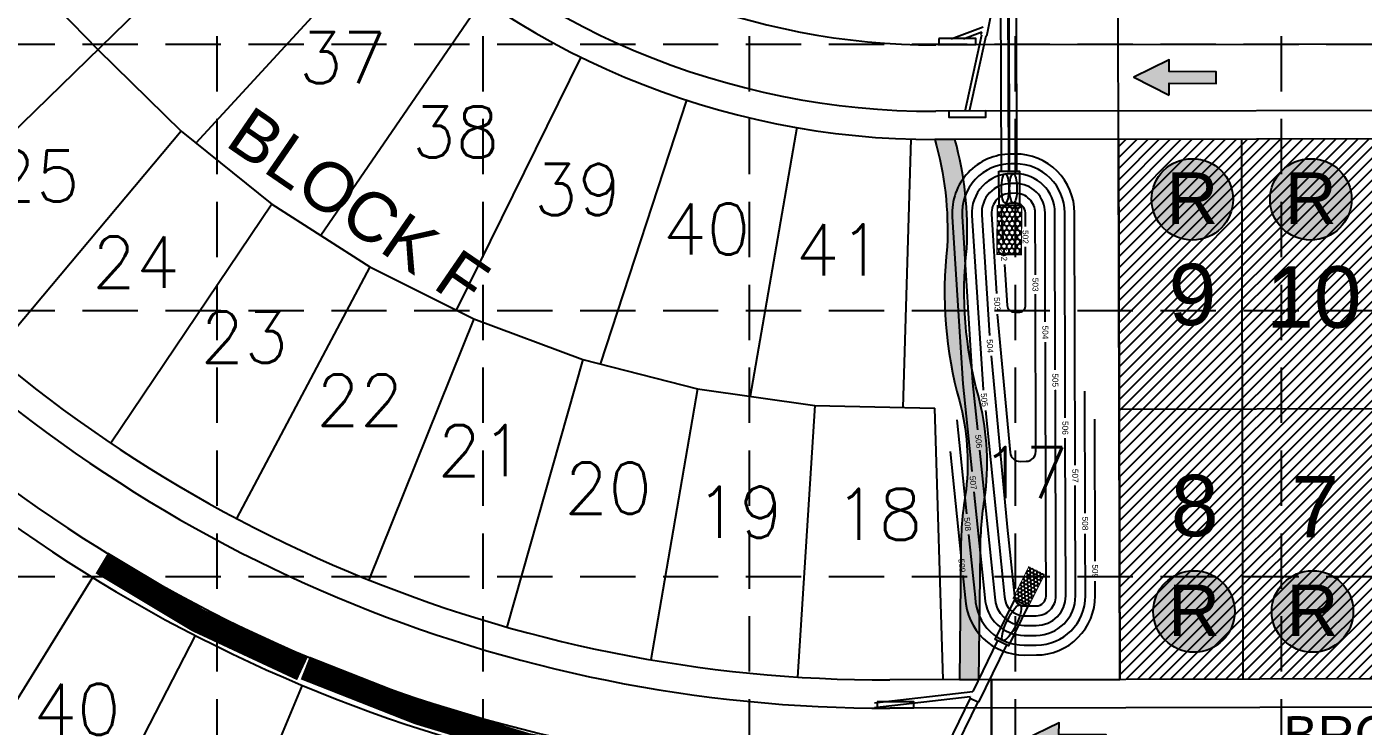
# Model space of a CAD drawing. Header units: feet. Extents: x 5163 to 12107, y -224 to 4120.
# Drawn here: x 7583 to 8127, y 2646 to 2930 of the extents above; entities that cross this region are included whole.
import ezdxf
from ezdxf.enums import TextEntityAlignment as Align

# ---------------------------------------------------------------- set-up
doc = ezdxf.new("R2010")
doc.units = ezdxf.units.FT
for name, pattern in [('2003004C-A$0$BOUNDARY2', [1.3125, 1, -0.0625, 0.0625, -0.0625, 0.0625, -0.0625]), ('ACAD_ISO02W100', [15, 12, -3]), ('HIDDEN', [0.375, 0.25, -0.125])]:
    doc.linetypes.add(name, pattern=pattern)
for name, color, linetype in [('04017_03 CA$0$3A-SD_INLETS', 1, 'Continuous'), ('2003004C-A$0$2-LOT', 15, 'Continuous'), ('2003004C-A$0$2-LOTNO', 15, 'Continuous'), ('2003004C-A$0$2-PVMT', 15, 'Continuous'), ('2003004C-A$0$2-ROW', 15, 'Continuous'), ('2003004C-A$0$2-ST_NM', 15, 'Continuous'), ('2003004C-A$0$3A-BND', 6, '2003004C-A$0$BOUNDARY2'), ('2003004C-A$0$3A-DETENTION', 1, 'Continuous'), ('2003004C-A$0$3A-LOT', 2, 'Continuous'), ('2003004C-A$0$3A-LOTNO', 7, 'Continuous'), ('2003004C-A$0$3A-PVMT', 4, 'Continuous'), ('2003004C-A$0$3A-ROW', 3, 'Continuous'), ('2003004C-A$0$3A-SD', 2, 'Continuous'), ('2003004C-A$0$COLOR-SIDEWALK', 35, 'Continuous'), ('ARROWS', 7, 'Continuous'), ('BASE', 7, 'Continuous'), ('EROSION BLANKET', 84, 'Continuous'), ('grid', 254, 'Continuous'), ('ROCK DAM', 1, 'Continuous'), ('ryland lots', 7, 'Continuous'), ('SODDED LOTS', 2, 'Continuous')]:
    doc.layers.add(name, color=color, linetype=linetype)
doc.styles.add('2003004C-A$0$L100', font='simplex', dxfattribs={"height": 4})
doc.styles.add('2003004C-A$0$Standard', font='txt')
doc.styles.add('ryland', font='ARIAL.TTF', dxfattribs={"height": 25})
doc.styles.get("Standard").update_dxf_attribs({"font": 'ARIAL.TTF'})

# ---------------------------------------------------------------- blocks, each defined once
blk = doc.blocks.new('2003004C-A$0$lota')
at = {"style": '2003004C-A$0$Standard'}
blk.add_attdef('LOTDES', text='', height=0.0833, dxfattribs=at).set_placement((0, 0), align=Align.CENTER)
at = {"style": '2003004C-A$0$Standard', "flags": 1}
for tag, p in [('LOTAINF', (-0.03768332663490526, -5.235306872464207e-07)), ('LOTAAC', (-0.03768332663490526, -3.433420090459549e-07)), ('LOTASF', (-0.03768332663490526, -1.631533308454891e-07))]:
    blk.add_attdef(tag, text='', height=1.051100610993672e-07, dxfattribs=at).set_placement(p, align=Align.CENTER)
blk = doc.blocks.new('arrow')
blk.add_lwpolyline([(-67.00679329302966, -25.35842018353742), (-59.3270347441985, -25.41938721699262), (-59.57091179542658, -56.1384215279777), (-51.89114823905948, -56.19938584448118), (-51.64727869913713, -25.48035696739953), (-43.96752265407486, -25.54132400085473), (-55.30425519266737, -2.410587189246144), (-67.00678578172392, -25.35840795725562)], close=True)
at = {"color": 254}
for points in [[(-43.96751955730906, -25.54132267721434), (-67.00679354271597, -25.35841771446121), (-55.30425158724847, -2.410596210431322), (-67.00679354271597, -25.35841771446121)], [(-59.57090883123692, -56.13841801592571), (-51.89115083610795, -56.19938633684342), (-59.32703554756517, -25.41938603537892), (-51.64727755243712, -25.48035435629663)]]:
    blk.add_solid(points, dxfattribs=at)
blk = doc.blocks.new('A$C70B151BA')
at = {"linetype": 'ACAD_ISO02W100'}
h = blk.add_hatch(dxfattribs=at)
h.set_pattern_fill('HONEY', color=240, scale=24.99999999993634, style=0)
h.set_pattern_definition([(0, (-731.7463080474809, -514.287040605398), (4.687499999988063, 2.706329374993108), [3.124999999992042, -6.249999999984084]), (120, (-731.7463080474809, -514.287040605398), (-4.687499989746124, 2.706329392732665), [3.12499999999204, -6.249999999984079]), (59.99999999999999, (-731.7463080474809, -514.287040605398), (1.024193820029108e-08, 5.412658767725773), [-6.249999999984085, 3.124999999992042])])
h.paths.add_polyline_path([(0.6250096286348708, 0.6249955584835334), (50.62500962850754, 0.6249955584835334), (50.62500962850754, 25.62499555841987), (0.6250096286348708, 25.62499555841987)])
at = {"color": 240, "linetype": 'Continuous', "const_width": 1.249999999996817}
blk.add_lwpolyline([(0.6250096286348708, 0.6249955584835334), (50.62500962850754, 0.6249955584835334), (50.62500962850754, 25.62499555841987), (0.6250096286348708, 25.62499555841987)], close=True, dxfattribs=at)
blk = doc.blocks.new('RYLAND')
h = blk.add_hatch(color=81)
h.paths.add_polyline_path([(1.163803512038626, -1.047574358368308, 1), (-1.408206742229694, -1.047574358368308, 1)])
h.paths.add_polyline_path([(-1.347681687434942, -2.227609507270699), (1.104228271637368, -2.227609507270699), (1.104228271637368, 0.2098904927293006), (-1.347681687434942, 0.2098904927293006)], flags=25)
at = {"color": 5}
blk.add_circle((-0.1222016150955341, -1.047574358368308), 1.286005127134161, dxfattribs=at)
at = {"layer": 'BASE', "color": 5, "style": 'ryland'}
blk.add_text('R', height=1.625, dxfattribs=at).set_placement((-0.1217267078987874, -1.821359507270699), align=Align.CENTER)

msp = doc.modelspace()

# ---------------------------------------------------------------- hatches: boundary and pattern name
at = {"layer": '2003004C-A$0$COLOR-SIDEWALK', "linetype": 'Continuous'}
h = msp.add_hatch(color=7, dxfattribs=at)
edge = h.paths.add_edge_path()
edge.add_line((7960.616164130974, 2884.503929192484), (7952.412210391194, 2884.503929192484))
edge.add_arc((7821.936357295752, 2847.3958990487), 135.6501166314848, -2.788117278234381, 15.876035361305583, ccw=False)
edge.add_arc((8122.457187075194, 2822.368305863433), 166.0571060355487, 173.6281199205658, 195.4893627230784)
edge.add_arc((7866.122382166656, 2752.575948816434), 99.61355932631166, -6.199118012420001, 14.799627260316072, ccw=False)
edge.add_arc((8124.146968177907, 2715.255301648258), 161.1973294221831, 170.514869692374, 179.2836853112731)
edge.add_line((7962.962236263615, 2717.270546189611), (7962.403632818518, 2664.583803402857))
edge.add_line((7962.403632818518, 2664.583803402857), (7970.403183216869, 2664.498989345746))
edge.add_line((7970.403183216869, 2664.498989345746), (7970.961705059221, 2717.178035468998))
edge.add_arc((8124.146968163463, 2715.255301435519), 153.1973294104024, 170.4317972063654, 179.2808788634743, ccw=False)
edge.add_arc((7866.122382164525, 2752.57594885195), 107.6135593322725, 353.6747948155589, 374.826075772318)
edge.add_arc((8122.457187074207, 2822.368305874754), 158.0571060376208, 173.5444470663275, 195.5062662910026, ccw=False)
edge.add_arc((7825.809727915737, 2847.520363257325), 139.7875509275873, 356.9731570949938, 375.3413924740683)
at = {"layer": 'SODDED LOTS', "linetype": 'Continuous', "ltscale": 20}
h = msp.add_hatch(dxfattribs=at)
h.set_pattern_fill('ANSI31', color=256, style=0)
h.set_pattern_definition([(45, (0, 0), (-2.245064030267288, 2.245064030267288), [])])
h.paths.add_polyline_path([(8227.49729252755, 2775.170421670841), (8177.497452860496, 2775.043799131848), (8177.776022446285, 2665.044151864295), (8227.77586211334, 2665.170774403291)])
h.paths.add_polyline_path([(8177.497452860494, 2775.043799131847), (8127.49761319344, 2774.917176592853), (8127.776182779228, 2664.917529325301), (8177.776022446285, 2665.044151864296)])
h.paths.add_polyline_path([(8127.497613193438, 2774.917176592852), (8077.497773526383, 2774.790554053858), (8077.776343112172, 2664.790906786306), (8127.776182779227, 2664.917529325301)])
h.paths.add_polyline_path([(8077.497773526382, 2774.790554053858), (8027.497933859318, 2774.663931514864), (8027.776503445113, 2664.664284247311), (8077.776343112173, 2664.790906786306)])
h.paths.add_polyline_path([(8077.219203940565, 2884.790201321413), (8027.219364273523, 2884.66357878242), (8027.497933859318, 2774.663931514864), (8077.497773526383, 2774.790554053858)])
h.paths.add_polyline_path([(8127.219043607621, 2884.916823860408), (8077.219203940564, 2884.790201321414), (8077.497773526381, 2774.790554053858), (8127.497613193439, 2774.917176592853)])
h.paths.add_polyline_path([(8177.218883274678, 2885.043446399403), (8127.219043607621, 2884.916823860409), (8127.497613193437, 2774.917176592853), (8177.497452860494, 2775.043799131847)])
h.paths.add_polyline_path([(8227.218722941732, 2885.170068938397), (8177.218883274677, 2885.043446399403), (8177.497452860494, 2775.043799131847), (8227.497292527549, 2775.170421670841)])
h.paths.add_polyline_path([(8193.377600409449, 2715.516295873142), (8218.95058813114, 2715.516295873142), (8218.95058813114, 2745.618615109157), (8193.377600409449, 2745.618615109157)], flags=24)
h.paths.add_polyline_path([(8145.064841125161, 2716.744001986746), (8170.815182189281, 2716.744001986746), (8170.815182189281, 2747.378381250047), (8145.064841125161, 2747.378381250047)], flags=24)
h.paths.add_polyline_path([(8094.558367207906, 2717.548698012412), (8119.967644151971, 2717.548698012412), (8119.967644151971, 2747.159884915551), (8094.558367207906, 2747.159884915551)], flags=24)
h.paths.add_polyline_path([(8045.331099954842, 2717.468922906733), (8071.081441018961, 2717.468922906733), (8071.081441018961, 2748.103302170034), (8045.331099954842, 2748.103302170034)], flags=24)
h.paths.add_polyline_path([(8044.447220510193, 2803.428709428899), (8070.197561574312, 2803.428709428899), (8070.197561574312, 2834.0630886922), (8044.447220510193, 2834.0630886922)], flags=24)
h.paths.add_polyline_path([(8086.055400293581, 2802.393360083111), (8127.344622667386, 2802.393360083111), (8127.344622667386, 2833.027739346412), (8086.055400293581, 2833.027739346412)], flags=24)
h.paths.add_polyline_path([(8134.39709559362, 2802.946312772178), (8175.515785907399, 2802.946312772178), (8175.515785907399, 2833.069095855398), (8134.39709559362, 2833.069095855398)], flags=24)
h.paths.add_polyline_path([(8197.131489110552, 2782.314500778957), (8327.029169874535, 2782.314500778957), (8327.029169874535, 2813.358156986325), (8197.131489110552, 2813.358156986325)], flags=9)
h.paths.add_polyline_path([(8184.396894979491, 2804.815909279993), (8225.51558529327, 2804.815909279993), (8225.51558529327, 2834.938692363213), (8184.396894979491, 2834.938692363213)], flags=24)

# ---------------------------------------------------------------- linework, layer by layer
at = {"layer": '04017_03 CA$0$3A-SD_INLETS', "color": 5}
for points in [[(7954.050326174591, 2925.560012501082), (7954.056657304522, 2923.060020517747), (7969.056609204563, 2923.098007297289), (7969.050278074632, 2925.597999280639)], [(7958.125046302215, 2896.060107097612), (7958.131377432146, 2893.560115114276), (7973.131329332216, 2893.598101893818), (7973.124998202285, 2896.098093877168)], [(7928.928511705104, 2655.492893099618), (7928.932985430263, 2652.992897102471), (7943.932961413113, 2653.019739453397), (7943.928487687983, 2655.519735450551)]]:
    msp.add_lwpolyline(points, close=True, dxfattribs=at)
at = {"layer": '2003004C-A$0$2-LOT', "color": 7, "linetype": 'Continuous'}
for p, q in [((8027.219364273507, 2884.66357878234), (8027.497933859326, 2774.663931514791)), ((8077.219203940564, 2884.790201321346), (8077.497773526382, 2774.790554053798)), ((8027.497933859326, 2774.663931514864), (8443.902313831728, 2775.718458493182)), ((8077.497773526382, 2774.790554053958), (8077.776343112171, 2664.790906786402)), ((8027.497933859326, 2774.663931514879), (8027.776503445115, 2664.664284247323))]:
    msp.add_line(p, q, dxfattribs=at)
at = {"layer": '2003004C-A$0$2-PVMT', "color": 7, "linetype": 'Continuous'}
for p, q in [((8027.121864918474, 2923.163455326066), (8436.03357516916, 2924.199007426258)), ((8027.190241089527, 2896.163541905844), (8436.101951340213, 2897.199094006035)), ((7975.475290546892, 2653.031796698502), (8428.546876277629, 2654.179181868407))]:
    msp.add_line(p, q, dxfattribs=at)
at = {"layer": '2003004C-A$0$2-ROW', "color": 7, "linetype": 'Continuous'}
for p, q in [((8027.219364273507, 2884.66357878242), (8436.131074524194, 2885.699130882611)), ((7975.446167362912, 2664.531759821926), (8436.688213695772, 2665.699836347507))]:
    msp.add_line(p, q, dxfattribs=at)
at = {"layer": '2003004C-A$0$3A-BND', "color": 7, "linetype": 'Continuous'}
msp.add_line((7975.446167362941, 2664.531759821926), (7976.129929073475, 2394.532625619759), dxfattribs=at)
msp.add_line((7975.446167362941, 2664.531759821926), (7976.129929073475, 2394.532625619759), dxfattribs=at)
msp.add_lwpolyline([(7976.129929073475, 2394.532625619759), (7975.446167362941, 2664.531759821926), (8027.776503445115, 2664.664284247323), (8027.092741734523, 2934.663418449541), (8061.333515841543, 2934.750131802641), (8061.054946255754, 3044.749779070196), (8086.058045421989, 3044.813098391234), (8085.374283711339, 3314.812232593169), (8127.105494558084, 3314.917915169521), (8126.826924972265, 3424.917562437135), (8126.700302433223, 3474.917402104431), (8153.311373509874, 3474.984793548239)], dxfattribs=at)
at = {"layer": '2003004C-A$0$3A-DETENTION', "color": 5, "linetype": 'Continuous'}
for points in [[(8009.555441959645, 2751.932735247785), (8009.553725358739, 2752.61057483653), (8009.295395516849, 2854.618090868193, 0.4142135623734896), (7985.234693657927, 2878.557235089691), (7983.426541187277, 2878.552656017855, 0.4320345560665), (7959.534919511061, 2853.041934999681), (7963.826059256011, 2785.009610858084), (7967.495617957029, 2749.477426232945)], [(8005.506385792105, 2771.298633295351), (8005.295408343489, 2854.607961065078, 0.4142135623733892), (7985.244823461049, 2874.557247916309), (7983.436670990399, 2874.552668844488, 0.4320345560667031), (7963.526986260229, 2853.293734662671), (7967.813099689869, 2785.341098420606), (7969.789008318417, 2766.208457165143)], [(8001.457270803512, 2790.687758179498), (8001.2954211701, 2854.597831261963, 0.4142135623730951), (7985.254953264142, 2870.557260742942), (7983.44680079355, 2870.552681671128, 0.432034556066951), (7967.519053009426, 2853.545534325676), (7972.110014292499, 2782.638763274153), (7972.110014292499, 2782.638763274153), (7972.139210338733, 2782.355838347728, 0.4057443249187039)], [(7997.407613961084, 2810.290846608492), (7997.29543399674, 2854.58770145884, 0.4142135623731182), (7985.265083067265, 2866.557273569575), (7983.456930596731, 2866.552694497761, 0.4320345560667739), (7971.511119758623, 2853.797333988681), (7974.613948967541, 2804.604649749643)], [(7993.358461980504, 2829.694578643132), (7993.29544682338, 2854.577571655718, 0.4142135623732036), (7985.275212870416, 2862.557286396215), (7983.467060399882, 2862.552707324394, 0.432034556066618), (7975.50318650782, 2854.049133651672), (7977.535644006217, 2821.826270832775), (7977.536600636347, 2821.814127293954, 0.3904363236856649)], [(7989.309346991911, 2849.083703527271), (7989.295459649991, 2854.567441852603, 0.41421356237291), (7985.285342673509, 2858.557299222855), (7983.477190202975, 2858.552720151041, 0.4320345560667893), (7979.49525325693, 2854.300933314677), (7980.269564989227, 2842.024887814136), (7980.282676875882, 2841.817010146144, 0.3958818224042396)], [(7980.800946748524, 2833.600287768168), (7981.851649404271, 2816.942302267751, 0.3958818224042396), (7984.845699466125, 2814.131152014997), (7986.390255895385, 2814.131152015005, 0.4149554954927967), (7989.390246275405, 2817.138749367346), (7989.330246574711, 2840.831019624777)], [(7977.814180407062, 2813.338244051498), (7983.083683734178, 2757.024865073974, 0.3946214988001383), (7987.170078753959, 2753.398882397058), (7989.645169010386, 2753.463128455391, 0.4073708776663851), (7993.541362917051, 2757.471911401481), (7993.379179343989, 2821.513848256705)], [(7975.376935985492, 2796.450868562206), (7981.904512405308, 2726.692892921383), (7984.807876492967, 2698.55777955681, 0.4143748501100036), (7988.817998440907, 2694.565719634651), (7993.700638948154, 2694.578084721048, 0.4142135623728643), (7997.690496318362, 2698.588201697516), (7997.620317870053, 2726.299786033451), (7997.428581794869, 2802.011212232988)], [(7972.988499263156, 2774.125785399978), (7980.811846025608, 2698.313472025708, 0.4057443249187039), (7988.828128244029, 2690.565732461277), (7993.710768751276, 2690.578097547681, 0.4142135623731246), (8001.690483491751, 2698.598331500652), (8001.478688101546, 2782.230642441522), (8001.477736623056, 2782.606355738913)], [(7970.642203657277, 2757.947002104229), (7976.813834719505, 2698.187354634545, 0.4057443249187039), (7988.838258047152, 2686.56574528791), (7993.720898554398, 2686.578110374321, 0.4142135623730277), (8005.69047066514, 2698.608461303775), (8005.527767614345, 2762.855525993175)], [(7967.495617957029, 2749.477426232945), (7967.51731079389, 2749.26737539388, 0.4029618995516527)], [(7968.365240726882, 2741.056905039375), (7972.821380591806, 2697.908287644779, 0.4029618995516527), (7988.848387850274, 2682.565758114572), (7993.731028357521, 2682.578123200954, 0.4142135623714967), (8009.6904578385, 2698.618591106882), (8009.576466922736, 2743.630542040708)]]:
    msp.add_lwpolyline(points, format="xyb", dxfattribs=at)
for points in [[(7993.359150228323, 2829.422808063464), (7993.358461980504, 2829.694578643132)], [(8005.506830555911, 2771.123008009949), (8005.506385792105, 2771.298633295351)]]:
    msp.add_lwpolyline(points, dxfattribs=at)
for points, elevation in [([(8013.605049903621, 2732.348955505622), (8013.479440558644, 2781.948712076228)], 509), ([(7961.325241758168, 2770.371803725102), (7965.289489829505, 2732.04623973892)], 509), ([(8017.654743738007, 2712.731259926288), (8017.508360466367, 2770.534082167011)], 510), ([(7958.649911395478, 2757.411418419193), (7963.036689082568, 2715.034232828169)], 510)]:
    msp.add_lwpolyline(points, dxfattribs=dict(at, elevation=elevation))
for points, elevation in [([(7966.159621569124, 2723.633978683662), (7968.8178121073, 2697.935119852242, 0.4057443249187039), (7988.858517653367, 2678.565770941175), (7993.741158160643, 2678.578136027587, 0.4142135623730286), (8013.69044501186, 2698.628720910012), (8013.626467201655, 2723.891839767646)], 509), ([(7963.872194501106, 2706.963076569707), (7964.819800801197, 2697.809002461086, 0.4057443249187039), (7988.868647456489, 2674.565783767808), (7993.751287963707, 2674.57814885422, 0.4142135623731254), (8017.690432185162, 2698.638850713134), (8017.675292767206, 2704.617000231738)], 510)]:
    msp.add_lwpolyline(points, format="xyb", dxfattribs=dict(at, elevation=elevation))
at = {"layer": '2003004C-A$0$3A-LOT', "color": 7, "linetype": 'Continuous'}
for p, q in [((7430.330688008835, 3107.321183167558), (7611.769962218445, 2921.096078054725)), ((7525.81991370485, 2837.354874573386), (7697.720010732068, 3004.837281536085)), ((7732.001116799976, 2970.342213447781), (7651.628087419405, 2883.016406569892)), ((7768.28880276595, 2941.443206927077), (7702.44135631714, 2845.422082426732)), ((7611.769962218445, 2921.096078054725), (7645.654469360132, 2887.814371583205)), ((7808.321237073629, 2918.004927680289), (7757.534852909594, 2815.045967432299)), ((7851.282819759042, 2900.50489499994), (7816.225297467958, 2793.059272137121)), ((7896.298273914959, 2889.299645436215), (7877.235498211376, 2779.910710267279)), ((7645.654469360132, 2887.814371583205), (7569.216447481274, 2796.831997510322)), ((7645.654469360132, 2887.814371583205), (7682.555475237314, 2858.175761715967)), ((7942.603903909883, 2884.612950725794), (7939.412415374041, 2775.361412142476)), ((7682.555475237314, 2858.175761715967), (7616.981290599477, 2760.837279541833)), ((7682.555475237314, 2858.175761715967), (7722.402661573957, 2832.620030336671)), ((7722.402661573957, 2832.620030336671), (7668.122548979387, 2730.178580479049)), ((7722.402661573957, 2832.620030336671), (7764.746223495022, 2811.438646753544)), ((7764.746223495022, 2811.438646753544), (7722.047229138669, 2705.145646228601)), ((7764.746223495022, 2811.438646753544), (7809.107585498976, 2794.873703467216)), ((7809.107585498976, 2794.873703467216), (7778.143067500205, 2685.963307558537)), ((7809.107585498976, 2794.873703467216), (7855.763888007205, 2782.980182433173)), ((7855.763888007205, 2782.980182433173), (7836.756959305698, 2672.623244579998)), ((7855.763888007205, 2782.980182433173), (7903.590271886642, 2776.143165892863)), ((7903.590271886642, 2776.143165892863), (7896.500917310274, 2665.58318155475)), ((7903.590271886642, 2776.143165892863), (7952.377358656609, 2775.078475610833)), ((7955.861976612185, 2664.613599541706), (7952.377358656609, 2775.078475610833)), ((7609.507118367648, 2706.166215460529), (7546.453729821806, 2604.06690012059)), ((7651.330824672914, 2682.541951195162), (7596.438159308571, 2575.83302331563)), ((7694.870728792215, 2662.253900020383), (7648.4736544755, 2551.586328009194))]:
    msp.add_line(p, q, dxfattribs=at)
at = {"layer": '2003004C-A$0$3A-PVMT', "color": 7, "linetype": 'Continuous'}
for p, q in [((8027.121864918445, 2923.16345532611), (7952.819399708649, 2922.975287386747)), ((8027.190241089498, 2896.163541905888), (7952.887775879703, 2895.975373966525)), ((7975.475290546863, 2653.031796698546), (7934.115692539868, 2652.927055216431))]:
    msp.add_line(p, q, dxfattribs=at)
for centre, radius, start in [((7952.093852560211, 3209.474368679053), 286.5, 225.8794352186472), ((7952.093852560211, 3209.474368679053), 313.5, 224.2542317339077), ((7932.65573466511, 3229.425206577733), 576.5, 224.2542317339077), ((7932.65573466511, 3229.425206577733), 603.5, 224.2542317339077)]:
    msp.add_arc(centre, radius, start, 270.1450988962285, dxfattribs=at)
at = {"layer": '2003004C-A$0$3A-ROW', "color": 7, "linetype": 'Continuous'}
for p, q in [((8027.219364273507, 2884.663578782478), (7952.916899063683, 2884.475410843115)), ((7975.446167362912, 2664.531759821977), (7934.086569355946, 2664.427018339869))]:
    msp.add_line(p, q, dxfattribs=at)
for centre, radius in [((7952.09385256024, 3209.474368679068), 325), ((7932.655734665168, 3229.425206577747), 565), ((7932.655734665139, 3229.425206577762), 615)]:
    msp.add_arc(centre, radius, 224.2542317339077, 270.1450988962285, dxfattribs=at)
at = {"layer": '2003004C-A$0$3A-SD', "color": 5, "linetype": 'Continuous'}
for p, q in [((7979.515076189709, 2871.536365380154), (7979.256750097353, 2973.542400826816)), ((7982.51505997809, 2871.546565595818), (7982.256740477344, 2973.549998179158)), ((7982.848358176969, 2871.547698839779), (7982.590039408562, 2973.550842245008)), ((7985.848341965349, 2871.557899055442), (7985.590029788582, 2973.558439597349)), ((7959.093934318196, 2925.499390594465), (7972.058481486718, 2930.395521528451)), ((7964.08066650384, 2925.512019294714), (7971.61550090948, 2928.357590014341)), ((7964.765667453146, 2896.003529562702), (7971.596950535604, 2927.107697689578)), ((7971.352770269295, 2927.161326017318), (7971.61550090948, 2928.357590014341)), ((7973.55039266622, 2926.678671067653), (7973.973666883074, 2928.605921372771)), ((7966.558373624197, 2896.008069519536), (7973.306212399912, 2926.732299395393)), ((7977.944223130005, 2680.500132582551), (7967.834042918868, 2659.742301476334)), ((7981.540360569255, 2678.748620230945), (7970.15553028381, 2655.373726875609)), ((7927.827341368131, 2653.13735524095), (7966.795482319081, 2657.609969008066)), ((7927.870519835007, 2655.155441565505), (7967.834042918868, 2659.742301476334)), ((7969.930771693878, 2655.483196397574), (7937.089915101329, 2588.05561941112)), ((7966.784151434491, 2657.015769705242), (7953.641133908211, 2630.031034286112)), ((7966.795482319081, 2657.609969008066), (7966.55939284456, 2657.125239227207)), ((7966.55939284456, 2657.125239227222), (7970.155530283839, 2655.373726875616))]:
    msp.add_line(p, q, dxfattribs=at)
for points in [[(7978.515081593592, 2871.532965308266), (7986.848336561496, 2871.56129912733), (7986.883790872409, 2857.561344020549), (7978.550517594442, 2857.540240348462)], [(7984.926994352427, 2697.120629147175), (7990.321200511273, 2694.493360619781), (7982.439394929068, 2678.310742143047), (7977.045188770193, 2680.938010670448)]]:
    msp.add_lwpolyline(points, close=True, dxfattribs=at)
msp.add_arc((7777.530642622762, 2971.749911040642), 201.1250000000064, 347.6130240961932, 0.1450988966453493, dxfattribs=at)
for centre, major_axis, ratio in [((7981.03278242235, 2864.546549028812), (-0.01519470467935082, 5.999980760048294), 0.25), ((7984.366071733588, 2864.554990446995), (-0.01519470467935082, 5.999980760048294), 0.25), ((7983.683194640733, 2687.715685645111), (3.503024703211523, 7.192274878551122), 0.2500000000018398)]:
    msp.add_ellipse(centre, major_axis=major_axis, ratio=ratio, dxfattribs=at)
at = {"layer": '2003004C-A$0$COLOR-SIDEWALK', "color": 7, "linetype": 'Continuous'}
msp.add_lwpolyline([(7960.616164130974, 2884.503929192484), (7952.412210391194, 2884.503929192484, -0.08161824228968462), (7957.425897686975, 2840.797521467015, 0.09567802784561832), (7962.431266682368, 2778.02118343897, -0.09188157066531497), (7965.153463791183, 2741.819273031928, 0.03827985735463546), (7962.962236263615, 2717.270546189611), (7962.403632818518, 2664.583803402857), (7970.403183216869, 2664.498989345746), (7970.961705059221, 2717.178035468998, -0.03863060193610594), (7973.080853174586, 2740.719995438136, 0.09255279311676935), (7970.153166822973, 2780.112724180741, -0.09612091123345823), (7965.4022620584, 2840.139048607321, 0.08031859464098028)], format="xyb", close=True, dxfattribs=at)
at = {"layer": 'EROSION BLANKET', "linetype": 'Continuous', "const_width": 10}
for points in [[(7694.950623790337, 2668.840552671458), (7652.381718324799, 2688.693535411394), (7613.36023967525, 2712.091688583329)], [(7881.068058495377, 2622.731226646505), (7831.982258371205, 2629.178443885679), (7786.262344032803, 2637.868168390571), (7742.409585247296, 2651.086875381056), (7696.12867191741, 2669.307278522991)]]:
    msp.add_lwpolyline(points, dxfattribs=at)
at = {"layer": 'grid', "color": 252, "linetype": 'HIDDEN', "ltscale": 90}
for p, q in [((7660.11558585937, 4006.573795112213), (7660.11558585937, 214.4286587880489)), ((7768.448919192688, 4006.573795112213), (7768.448919192688, 214.4286587880489)), ((7876.782252526053, 4006.573795112213), (7876.782252526053, 214.4286587880489)), ((7985.11558585937, 4006.573795112213), (7985.11558585937, 214.4286587880489)), ((8093.448919192688, 4006.573795112213), (8093.448919192688, 214.4286587880489)), ((5276.782252526053, 2923.240461778884), (11993.44891919269, 2923.240461778884)), ((5276.782252526053, 2814.907128445549), (11993.44891919269, 2814.907128445549)), ((5276.782252526053, 2706.573795112214), (11993.44891919269, 2706.573795112214))]:
    msp.add_line(p, q, dxfattribs=at)

# ---------------------------------------------------------------- block references
at = {"layer": '2003004C-A$0$3A-LOTNO', "color": 7, "linetype": 'Continuous'}
ref = msp.add_blockref('2003004C-A$0$lota', (7711.412758553168, 2907.410774148942), dxfattribs=dict(at, xscale=250, yscale=250, zscale=250))
ref.add_attrib('LOTDES', '37', dxfattribs={"height": 20.82499999999938, "style": '2003004C-A$0$L100'}).set_placement((7711.412758553168, 2907.410774148942), align=Align.CENTER)
ref = msp.add_blockref('2003004C-A$0$lota', (7757.39644377958, 2877.139824673999), dxfattribs=dict(at, xscale=250, yscale=250, zscale=250))
ref.add_attrib('LOTDES', '38', dxfattribs={"height": 20.82499999999938, "style": '2003004C-A$0$L100'}).set_placement((7757.39644377958, 2877.139824673999), align=Align.CENTER)
ref = msp.add_blockref('2003004C-A$0$lota', (7586.541570958856, 2859.163041391432), dxfattribs=dict(at, xscale=250, yscale=250, zscale=250))
ref.add_attrib('LOTDES', '25', dxfattribs={"height": 20.82499999999938, "style": '2003004C-A$0$L100'}).set_placement((7586.541570958856, 2859.163041391432), align=Align.CENTER)
ref = msp.add_blockref('2003004C-A$0$lota', (7807.068316102726, 2853.695995082759), dxfattribs=dict(at, xscale=250, yscale=250, zscale=250))
ref.add_attrib('LOTDES', '39', dxfattribs={"height": 20.82499999999938, "style": '2003004C-A$0$L100'}).set_placement((7807.068316102726, 2853.695995082759), align=Align.CENTER)
ref = msp.add_blockref('2003004C-A$0$lota', (7859.454817497026, 2837.643425538576), dxfattribs=dict(at, xscale=250, yscale=250, zscale=250))
ref.add_attrib('LOTDES', '40', dxfattribs={"height": 20.82499999999938, "style": '2003004C-A$0$L100'}).set_placement((7859.454817497026, 2837.643425538576), align=Align.CENTER)
ref = msp.add_blockref('2003004C-A$0$lota', (7913.493231829518, 2829.163598308907), dxfattribs=dict(at, xscale=250, yscale=250, zscale=250))
ref.add_attrib('LOTDES', '41', dxfattribs={"height": 20.82499999999938, "style": '2003004C-A$0$L100'}).set_placement((7913.493231829518, 2829.163598308907), align=Align.CENTER)
ref = msp.add_blockref('2003004C-A$0$lota', (7627.1719566705, 2824.121229205091), dxfattribs=dict(at, xscale=250, yscale=250, zscale=250))
ref.add_attrib('LOTDES', '24', dxfattribs={"height": 20.82499999999938, "style": '2003004C-A$0$L100'}).set_placement((7627.1719566705, 2824.121229205091), align=Align.CENTER)
ref = msp.add_blockref('2003004C-A$0$lota', (7671.313899730914, 2793.568628151217), dxfattribs=dict(at, xscale=250, yscale=250, zscale=250))
ref.add_attrib('LOTDES', '23', dxfattribs={"height": 20.82499999999938, "style": '2003004C-A$0$L100'}).set_placement((7671.313899730914, 2793.568628151217), align=Align.CENTER)
ref = msp.add_blockref('2003004C-A$0$lota', (7718.358233508654, 2767.896159919364), dxfattribs=dict(at, xscale=250, yscale=250, zscale=250))
ref.add_attrib('LOTDES', '22', dxfattribs={"height": 20.82499999999938, "style": '2003004C-A$0$L100'}).set_placement((7718.358233508654, 2767.896159919364), align=Align.CENTER)
ref = msp.add_blockref('2003004C-A$0$lota', (7767.768958262488, 2747.364592563514), dxfattribs=dict(at, xscale=250, yscale=250, zscale=250))
ref.add_attrib('LOTDES', '21', dxfattribs={"height": 20.82499999999938, "style": '2003004C-A$0$L100'}).set_placement((7767.768958262488, 2747.364592563514), align=Align.CENTER)
ref = msp.add_blockref('2003004C-A$0$lota', (7989.111926087615, 2738.411112366513), dxfattribs=dict(at, xscale=250, yscale=250, zscale=250))
ref.add_attrib('LOTDES', '17', dxfattribs={"height": 20.82499999999938, "style": '2003004C-A$0$L100'}).set_placement((7989.111926087615, 2738.411112366513), align=Align.CENTER)
ref = msp.add_blockref('2003004C-A$0$lota', (7819.428127645137, 2732.100732237042), dxfattribs=dict(at, xscale=250, yscale=250, zscale=250))
ref.add_attrib('LOTDES', '20', dxfattribs={"height": 20.82499999999938, "style": '2003004C-A$0$L100'}).set_placement((7819.428127645137, 2732.100732237042), align=Align.CENTER)
ref = msp.add_blockref('2003004C-A$0$lota', (7872.861894824164, 2722.326306143834), dxfattribs=dict(at, xscale=250, yscale=250, zscale=250))
ref.add_attrib('LOTDES', '19', dxfattribs={"height": 20.82499999999938, "style": '2003004C-A$0$L100'}).set_placement((7872.861894824164, 2722.326306143834), align=Align.CENTER)
ref = msp.add_blockref('2003004C-A$0$lota', (7929.521049228526, 2721.440371997669), dxfattribs=dict(at, xscale=250, yscale=250, zscale=250))
ref.add_attrib('LOTDES', '18', dxfattribs={"height": 20.82499999999938, "style": '2003004C-A$0$L100'}).set_placement((7929.521049228526, 2721.440371997669), align=Align.CENTER)
ref = msp.add_blockref('2003004C-A$0$lota', (7603.174855004152, 2642.010779945718), dxfattribs=dict(at, xscale=250, yscale=250, zscale=250))
ref.add_attrib('LOTDES', '40', dxfattribs={"height": 20.82499999999938, "style": '2003004C-A$0$L100'}).set_placement((7603.174855004152, 2642.010779945718), align=Align.CENTER)
at = {"layer": 'ARROWS', "linetype": 'Continuous', "xscale": 0.6249999999980425, "yscale": 0.6249999999995453, "zscale": 0.625, "rotation": 90.15997293020716}
for p in [(8031.796045575671, 2944.383111032501), (7986.9530347378, 2674.393441759483)]:
    msp.add_blockref('arrow', p, dxfattribs=at)
at = {"layer": 'ROCK DAM', "linetype": 'Continuous'}
for p, xscale, yscale, zscale, rotation in [((7987.859662434184, 2837.292877587734), 0.3980025000000461, 0.3980025000008709, 0.3980024999999999, 89.37649839096734), ((7990.689022647161, 2694.180040922876), 0.2865618000002096, 0.2865617999998449, 0.2865618, 63.3603165530068)]:
    msp.add_blockref('A$C70B151BA', p, dxfattribs=dict(at, xscale=xscale, yscale=yscale, zscale=zscale, rotation=rotation))
at = {"layer": 'ryland lots', "color": 7, "xscale": 12.89581535786783, "yscale": 12.89581535787056, "zscale": 12.89581535787147}
for p in [(8058.802458092964, 2873.591155832125), (8107.057585595965, 2873.591155832125), (8059.490638812863, 2705.804290124582), (8107.745766315864, 2705.804290124582)]:
    msp.add_blockref('RYLAND', p, dxfattribs=at)

# ---------------------------------------------------------------- texts
at = {"layer": '2003004C-A$0$2-LOTNO', "color": 7, "linetype": 'Continuous'}
for s, p in [('9', (8057.322391042253, 2808.87550342617)), ('10', (8106.700011480483, 2807.840154080382)), ('8', (8058.206270486902, 2722.915716904005)), ('7', (8107.263005679939, 2722.483895829602))]:
    msp.add_text(s, height=25, dxfattribs=at).set_placement(p, align=Align.CENTER)
at = {"layer": '2003004C-A$0$2-ST_NM', "color": 7, "linetype": 'Continuous', "insert": (8218.255360388808, 2649.974615970816), "char_height": 15, "width": 363.8773513265397, "attachment_point": 2, "rotation": 0.145}
msp.add_mtext('BROOK MEADOW DRIVE', dxfattribs=at)
at = {"layer": '2003004C-A$0$3A-DETENTION', "color": 5, "linetype": 'Continuous', "char_height": 2.4, "attachment_point": 5}
for s, insert, rotation in [('502', (7989.320200352406, 2844.798002984375, 503), 270.145), ('502', (7980.539350342442, 2837.747673440041, 503), 273.6091666666667), ('503', (7993.369460052461, 2825.351735426331, 504), 270.145), ('503', (7977.809026497474, 2817.492026933694, 504), 273.6091666666667), ('504', (7997.418719752517, 2805.905467868368, 505), 270.145), ('504', (7974.883734320727, 2800.327435375548, 505), 273.6091666666667), ('505', (8001.467979452515, 2786.459200310506, 506), 270.145), ('505', (7972.544070871925, 2778.432528471814, 506), 275.89166666666665), ('506', (8005.51723915257, 2767.012932752456, 507), 270.145), ('506', (7970.269375298551, 2761.5570836306, 507), 275.8963888888889), ('507', (8009.566498852655, 2747.56666519439, 508), 270.145), ('507', (7967.996201891656, 2744.692931393736, 508), 275.9008333333333), ('508', (7965.724555699329, 2727.840109211291, 509), 275.9055555555555), ('508', (8013.615758552653, 2728.120397636631, 509), 270.145), ('509', (7963.454441791837, 2710.998654698938, 510), 275.90999999999997), ('509', (8017.665018252621, 2708.674130079016, 510), 270.145)]:
    msp.add_mtext(s, dxfattribs=dict(at, insert=insert, rotation=rotation))
at = {"layer": '2003004C-A$0$3A-LOTNO', "color": 7, "linetype": 'Continuous', "insert": (7674.243911459693, 2898.822471233027), "char_height": 20, "width": 124.1641793067611, "attachment_point": 1, "rotation": 325.53904494071526}
msp.add_mtext('BLOCK F', dxfattribs=at)

doc.saveas('drawing.dxf')
